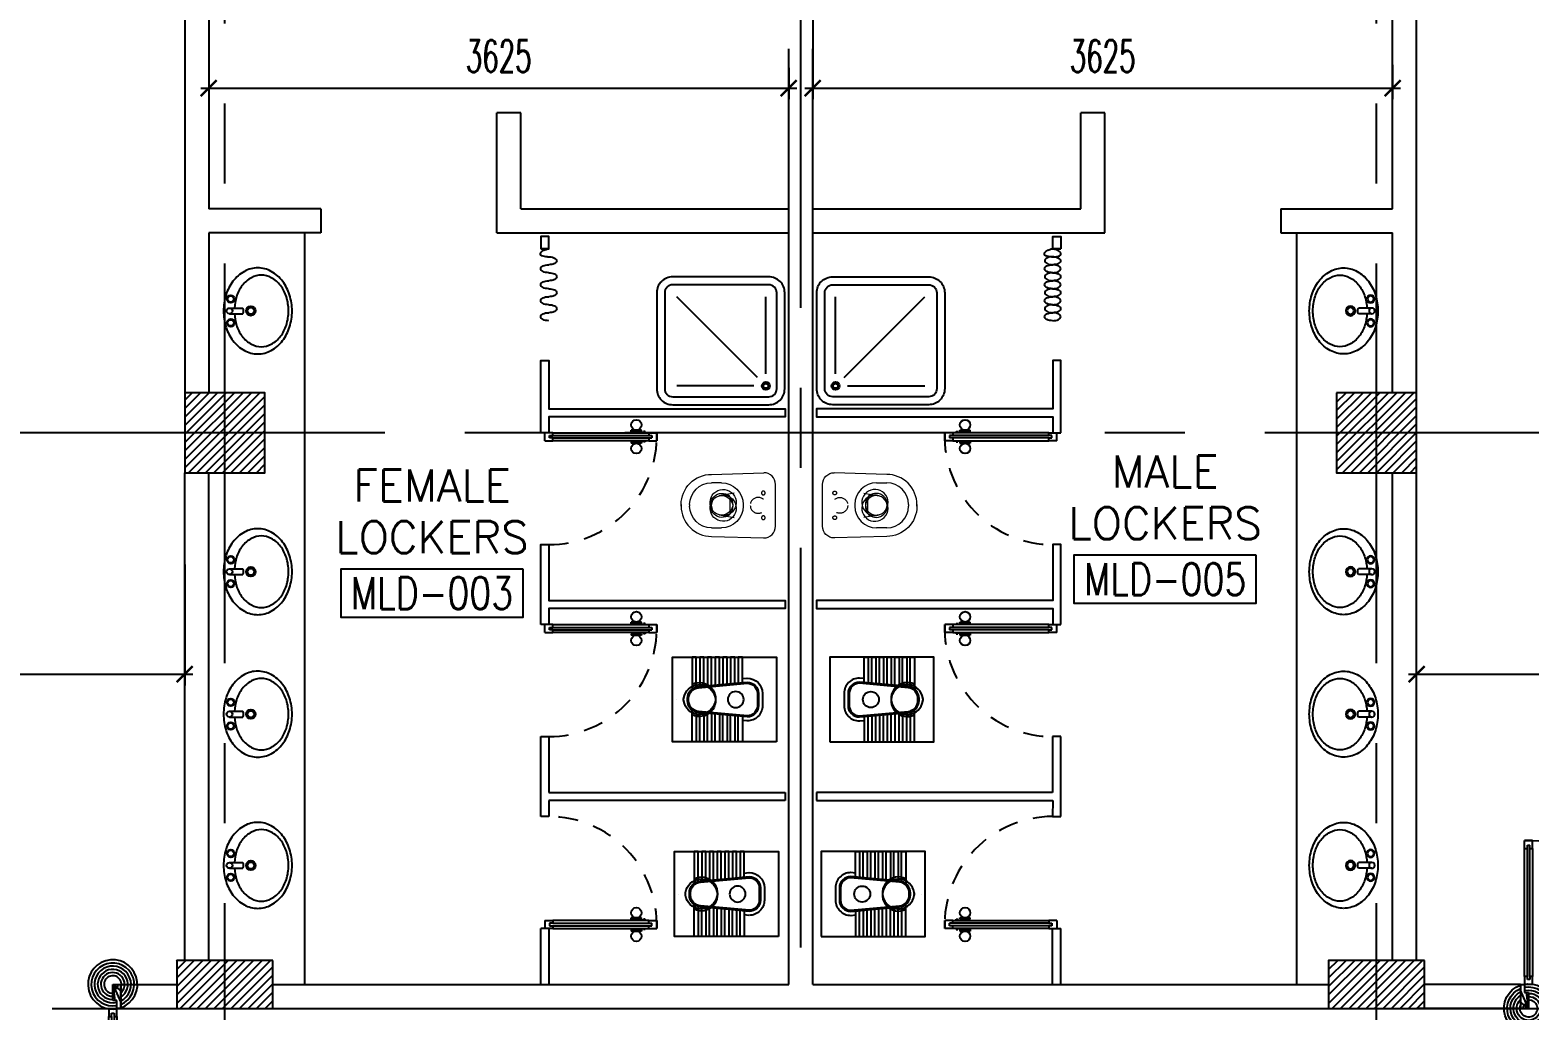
# Model space of a CAD drawing. Extents: x 417866.9 to 417960.2, y 43448 to 43538.2.
# Drawn here: x 417879.48 to 417888.85, y 43494.48 to 43500.61 of the extents above; entities that cross this region are included whole.
import ezdxf
from ezdxf.enums import TextEntityAlignment as Align

# ---------------------------------------------------------------- set-up
doc = ezdxf.new("R2010")
doc.units = 0
doc.header["$MEASUREMENT"] = 0
doc.header["$PDMODE"] = 3
doc.header["$PDSIZE"] = 0.1
for name, pattern in [('CENTERX2', [4, 2.5, -0.5, 0.5, -0.5]), ('HIDDEN', [0.375, 0.25, -0.125]), ('HIDDEN2', [0.1875, 0.125, -0.0625])]:
    doc.linetypes.add(name, pattern=pattern)
doc.layers.get('0').update_dxf_attribs({"linetype": 'CONTINUOUS'})
doc.layers.get('DEFPOINTS').update_dxf_attribs({"linetype": 'CONTINUOUS'})
for name, color, linetype in [('AXES', 11, 'CENTERX2'), ('COL', 2, 'CONTINUOUS'), ('CURT', 7, 'CONTINUOUS'), ('DIM', 4, 'CONTINUOUS'), ('DOOR', 4, 'CONTINUOUS'), ('FIX', 3, 'CONTINUOUS'), ('HAT', 8, 'CONTINUOUS'), ('PART', 9, 'CONTINUOUS'), ('RM-BOX', 11, 'CONTINUOUS'), ('RM-NAME', 11, 'CONTINUOUS'), ('RM-NO', 11, 'CONTINUOUS'), ('WALL', 2, 'CONTINUOUS')]:
    doc.layers.add(name, color=color, linetype=linetype)
doc.styles.add('ROMANS', font='ROMANS.shx', dxfattribs={"width": 0.6})
doc.dimstyles.new('STANDARD in', dxfattribs={"dimtxt": 0.2, "dimasz": 0.1, "dimexe": 0.07, "dimexo": 0.05, "dimgap": 0.1, "dimtad": 1, "dimdec": 0, "dimlfac": 1000, "dimzin": 0, "dimdsep": 46, "dimtxsty": 'ROMANS', "dimblk": 'ARCHTICK', "dimcen": 0.05, "dimdle": 0.05, "dimclrd": 4, "dimclre": 4, "dimclrt": 2, "dimadec": 0, "dimazin": 0, "dimtfac": 1, "dimtdec": 0, "dimtmove": 2, "dimatfit": 3, "dimldrblk": 'ARCHTICK', "dimfxl": 0, "dimtolj": 1, "dimtzin": 0, "dimarcsym": 0})

# ---------------------------------------------------------------- blocks, each defined once
blk = doc.blocks.new('A$C272A55A0')
at = {"layer": 'DOOR', "color": 0, "linetype": 'ByBlock'}
for p, q in [((0, 900.4), (0, 1050.4)), ((50, 1050.4), (0, 1050.4)), ((50, 950.4), (50, 1050.4)), ((1750, 950.4), (1750, 1050.4)), ((1750, 1050.4), (1800, 1050.4)), ((1800, 1050.4), (1800, 900.4)), ((25, 950.4), (50, 950.4)), ((25, 900.4), (25, 950.4)), ((1775, 950.4), (1750, 950.4)), ((1775, 900.4), (1775, 950.4)), ((0, 900.4), (25, 900.4)), ((75, 900.4), (25, 900.4)), ((25, 850.4), (25, 900.4)), ((42, 850.4), (25, 850.4)), ((58, 870.4), (42, 870.4)), ((42, 870.4), (42, 850.4)), ((58, 850.4), (58, 870.4)), ((75, 850.4), (58, 850.4)), ((75, 900.4), (75, 850.4)), ((1725, 900.4), (1775, 900.4)), ((1725, 900.4), (1725, 850.4)), ((1725, 850.4), (1742, 850.4)), ((1742, 870.4), (1758, 870.4)), ((1742, 850.4), (1742, 870.4)), ((1758, 870.4), (1758, 850.4)), ((1758, 850.4), (1775, 850.4)), ((1800, 900.4), (1775, 900.4)), ((1775, 850.4), (1775, 900.4)), ((1717.8, 160.1), (1708.8, 160.1)), ((1708.8, 95.3), (1708.8, 160.1)), ((1717.8, 95.3), (1708.8, 95.3)), ((1725, 172.7), (1717.8, 172.7)), ((1717.8, 172.7), (1717.8, 82.7)), ((1717.8, 95.3), (1717.8, 160.1)), ((1775, 172.7), (1782.2, 172.7)), ((1782.2, 172.7), (1782.2, 82.7)), ((1782.2, 160.1), (1791.2, 160.1)), ((1782.2, 95.3), (1782.2, 160.1)), ((1782.2, 95.3), (1791.2, 95.3)), ((1791.2, 95.3), (1791.2, 160.1)), ((25, 50.4), (42, 50.4)), ((25, 50.4), (25, 0.4)), ((25, 0.4), (75, 0.4)), ((75, 0.4), (25, 0.4)), ((42, 50.4), (42, 30.4)), ((42, 30.4), (58, 30.4)), ((58, 50.4), (75, 50.4)), ((58, 50.4), (58, 30.4)), ((75, 50.4), (75, 0.4)), ((1725, 82.7), (1717.8, 82.7)), ((1742, 50.4), (1725, 50.4)), ((1725, 50.4), (1725, 0.4)), ((1775, 0.4), (1725, 0.4)), ((1725, 0.4), (1775, 0.4)), ((1742, 50.4), (1742, 30.4)), ((1758, 30.4), (1742, 30.4)), ((1775, 50.4), (1758, 50.4)), ((1758, 50.4), (1758, 30.4)), ((1775, 82.7), (1782.2, 82.7)), ((1775, 50.4), (1775, 0.4))]:
    blk.add_line(p, q, dxfattribs=at)
at = {"layer": 'DOOR', "color": 9, "linetype": 'ByBlock'}
for p, q in [((50, 1050.4), (0, 1010.2)), ((50, 1050.4), (0, 936.6)), ((50, 1050.4), (36.6, 950.4)), ((1750, 1050.4), (1800, 1010.2)), ((1750, 1050.4), (1800, 936.6)), ((1750, 1050.4), (1763.4, 950.4))]:
    blk.add_line(p, q, dxfattribs=at)
at = {"layer": 'DOOR', "linetype": 'ByBlock'}
for p, q in [((25, 850.4), (25, 50.4)), ((42, 850.4), (42, 50.4)), ((58, 850.4), (58, 50.4)), ((75, 50.4), (75, 850.4)), ((1725, 50.4), (1725, 850.4)), ((1742, 850.4), (1742, 50.4)), ((1758, 850.4), (1758, 50.4)), ((1775, 850.4), (1775, 50.4))]:
    blk.add_line(p, q, dxfattribs=at)
at = {"layer": 'DOOR', "color": 0, "linetype": 'ByBlock'}
for centre in [(1676.5, 127.7), (1823.5, 127.7)]:
    blk.add_circle(centre, 32.4, dxfattribs=at)
at = {"layer": 'DOOR', "color": 9, "linetype": 'ByBlock'}
for centre, radius, start, end in [((50, 1050.4), 34.4, 180, 270), ((50, 1050.4), 14.4, 180, 270), ((1750, 1050.4), 14.4, 270, 0), ((1750, 1050.4), 34.4, 270, 0), ((50, 1050.4), 54.4, 203.20738, 270), ((50, 1050.4), 74.4, 227.77643, 270), ((50, 1050.4), 94.4, 238.01819, 270), ((50, 1050.4), 114.4, 244.08384, 257.37743), ((1750, 1050.4), 54.4, 270, 336.79262), ((1750, 1050.4), 74.4, 270, 312.22357), ((1750, 1050.4), 94.4, 270, 301.98181), ((1750, 1050.4), 114.4, 282.62257, 295.91616), ((50, 1050.4), 134.4, 248.15985, 259.28002), ((50, 1050.4), 154.4, 251.10529, 256.28577), ((1750, 1050.4), 134.4, 280.71998, 291.84015), ((1750, 1050.4), 154.4, 283.71423, 288.89471)]:
    blk.add_arc(centre, radius, start, end, dxfattribs=at)
at = {"layer": 'DOOR', "linetype": 'HIDDEN', "ltscale": 0.5}
for centre, start, end in [((50, 851.4), 268.31738, 3.29648), ((1750, 851.4), 176.70352, 271.68262)]:
    blk.add_arc(centre, 851.4, start, end, dxfattribs=at)
at = {"layer": 'WALL', "linetype": 'ByBlock'}
blk.add_line((1800, 900.4), (1800, 1050.4), dxfattribs=at)
blk = doc.blocks.new('COL50')
at = {"layer": 'COL'}
blk.add_lwpolyline([(-250, 250), (-250, -250), (250, -250), (250, 250)], close=True, dxfattribs=at)
blk = doc.blocks.new('RM1')
at = {"layer": 'RM-BOX'}
blk.add_lwpolyline([(569.9, -200), (-569.9, -200), (-569.9, -500), (569.9, -500)], close=True, dxfattribs=at)
at = {"layer": 'RM-NAME', "style": 'ROMANS'}
for tag, p in [('ROOMNAME1', (0, 323.8)), ('ROOMNAME2', (0, 0))]:
    blk.add_attdef(tag, text='', height=200, dxfattribs=at).set_placement(p, align=Align.MIDDLE)
at = {"layer": 'RM-NO', "style": 'ROMANS', "width": 0.8}
blk.add_attdef('ROOMNO', text='', height=200, dxfattribs=at).set_placement((0, -350), align=Align.MIDDLE)
blk = doc.blocks.new('CURT2')
at = {"layer": 'CURT'}
blk.add_lwpolyline([(0, 0, -0.116434), (-19.1, -30.9, -0.116434), (-50, -50, -0.56066), (-101.1, -7, 0.45929), (-150, 50, 0.414214), (-200, 0, -0.414214), (-250, -50, -0.414214), (-300, 0, 0.414214), (-350, 50, 0.414214), (-400, 0, -0.414214), (-450, -50, -0.414214), (-500, 0, 0.414214), (-550, 50, 0.414214), (-600, 0, -0.414214), (-650, -50, -0.414214), (-700, 0, 0.414214), (-750, 50, 0.414214), (-800, 0, -0.414214), (-850, -50, -0.414214), (-900, 0, 0.414214)], format="xyb", dxfattribs=at)
blk = doc.blocks.new('*X116')
at = {"color": 0}
for p, q in [((73379.2, 41930.6), (73849.6, 42401)), ((73379.2, 41983.7), (73796.5, 42401)), ((73379.2, 42036.7), (73743.5, 42401)), ((73379.2, 42089.7), (73690.5, 42401)), ((73379.2, 42142.8), (73637.4, 42401)), ((73379.2, 42195.8), (73584.4, 42401)), ((73379.2, 42248.8), (73531.4, 42401)), ((73379.2, 42301.9), (73478.3, 42401)), ((73379.2, 42354.9), (73425.3, 42401)), ((73402.6, 41901), (73879.2, 42377.6)), ((73455.6, 41901), (73879.2, 42324.6)), ((73508.7, 41901), (73879.2, 42271.5)), ((73561.7, 41901), (73879.2, 42218.5)), ((73614.7, 41901), (73879.2, 42165.5)), ((73667.8, 41901), (73879.2, 42112.4)), ((73720.8, 41901), (73879.2, 42059.4)), ((73773.8, 41901), (73879.2, 42006.4)), ((73826.9, 41901), (73879.2, 41953.4))]:
    blk.add_line(p, q, dxfattribs=at)
blk = doc.blocks.new('WC')
at = {"layer": 'FIX', "lineweight": 20}
for p, q in [((475, 140.8), (538, 140.8)), ((339, 4.8), (339, -4.8)), ((394.8, 75.7), (490.4, 60.1)), ((533.7, 24.2), (539.5, 0)), ((539.5, 0), (533.7, -24.2)), ((674, 4.8), (674, -4.8)), ((490.4, -60.1), (394.8, -75.7)), ((538, -140.8), (475, -140.8)), ((213.2, -203.8), (210, -203.8))]:
    blk.add_line(p, q, dxfattribs=at)
at = {"layer": 'FIX', "linetype": 'Continuous', "lineweight": 20}
blk.add_line((420.1, -47.3), (420.4, 44.6), dxfattribs=at)
at = {"layer": 'FIX', "lineweight": 20}
for points in [[(210, -203.8, -0.414214), (137, -130.8), (137, 0), (137, 130.8, -0.414214), (210, 203.8)], [(727, -4.8), (727, 4.8, 0.414214), (538, 193.8), (210, 203.8)], [(727, 4.8), (727, -4.8, -0.414214), (538, -193.8), (210, -203.8)]]:
    blk.add_lwpolyline(points, format="xyb", dxfattribs=at)
at = {"layer": 'FIX', "linetype": 'HIDDEN2', "lineweight": 20, "ltscale": 0.3}
blk.add_circle((245, 0), 49.8, dxfattribs=at)
at = {"layer": 'FIX', "linetype": 'HIDDEN', "lineweight": 20, "ltscale": 0.05}
for centre in [(213.2, 77.5), (213.2, -77.5)]:
    blk.add_circle(centre, 11.6, dxfattribs=at)
at = {"layer": 'FIX', "lineweight": 20}
for centre, radius, start, end in [((475, 4.8), 136, 90, 180), ((538, 4.8), 136, 360, 90), ((464.4, -17.6), 82, 51.07583, 71.50405), ((473, -6.9), 68.2, 27.15318, 51.07583), ((475, -4.8), 136, 180, 270), ((464.4, 17.6), 82, 288.49595, 308.92417), ((473, 6.9), 68.2, 308.92417, 332.84682), ((538, -4.8), 136, 270, 0)]:
    blk.add_arc(centre, radius, start, end, dxfattribs=at)
at = {"layer": 'FIX', "linetype": 'Continuous', "lineweight": 20}
for centre, start, end in [((442.7, 45.5), 88.38785, 182.33379), ((442.4, -45.6), 177.66621, 271.61215)]:
    blk.add_arc(centre, 22.3, start, end, dxfattribs=at)
blk = doc.blocks.new('AWC')
at = {"layer": 'FIX'}
for p, q in [((-725.6, 265), (-725.6, 66.2)), ((-700, 265), (-725.6, 265)), ((-700, 78.8), (-700, 265)), ((-677.7, 265), (-677.7, 82.1)), ((-652.1, 265), (-677.7, 265)), ((-652.1, 84.4), (-652.1, 265)), ((-629.7, 265), (-629.7, 86.4)), ((-604.1, 265), (-629.7, 265)), ((-604.1, 88.8), (-604.1, 265)), ((-581.7, 265), (-581.7, 90.8)), ((-556.1, 265), (-581.7, 265)), ((-556.1, 93.2), (-556.1, 265)), ((-533.8, 265), (-533.8, 95.2)), ((-508.2, 265), (-533.8, 265)), ((-508.2, 97.5), (-508.2, 265)), ((-485.8, 265), (-485.8, 99.6)), ((-460.2, 265), (-485.8, 265)), ((-460.2, 101.9), (-460.2, 265)), ((-437.8, 265), (-437.8, 103.9)), ((-412.2, 265), (-437.8, 265)), ((-412.2, 106.3), (-412.2, 265)), ((-381.8, 108.7), (-687, 81.2)), ((-384, 133.6), (-412.2, 131.1)), ((-824.7, 0), (-824.7, 0)), ((-780.2, 6.5), (-780.2, -6.5)), ((-755.2, 6.5), (-755.2, -6.5)), ((-748.2, 6.5), (-748.2, -6.5)), ((-311.6, -38.7), (-311.6, 38.7)), ((-286.6, -38.7), (-286.6, 38.7)), ((-725.6, -265), (-725.6, -66.2)), ((-700, -78.8), (-700, -265)), ((-687, -81.2), (-381.6, -108.7)), ((-677.7, -265), (-677.7, -82.1)), ((-652.1, -84.4), (-652.1, -265)), ((-629.7, -265), (-629.7, -86.4)), ((-604.1, -88.8), (-604.1, -265)), ((-581.7, -265), (-581.7, -90.8)), ((-556.1, -93.2), (-556.1, -265)), ((-533.8, -265), (-533.8, -95.2)), ((-508.2, -97.5), (-508.2, -265)), ((-485.8, -265), (-485.8, -99.6)), ((-460.2, -101.9), (-460.2, -265)), ((-437.8, -265), (-437.8, -103.9)), ((-412.2, -106.3), (-412.2, -265)), ((-412.2, -131.1), (-383.8, -133.6)), ((-700, -265), (-725.6, -265)), ((-652.1, -265), (-677.7, -265)), ((-604.1, -265), (-629.7, -265)), ((-556.1, -265), (-581.7, -265)), ((-508.2, -265), (-533.8, -265)), ((-460.2, -265), (-485.8, -265)), ((-412.2, -265), (-437.8, -265))]:
    blk.add_line(p, q, dxfattribs=at)
at = {"layer": 'FIX', "color": 32}
for p, q in [((-381.1, 101.7), (-686.3, 74.2)), ((-318.6, -38.7), (-318.6, 38.7)), ((-686.3, -74.2), (-381, -101.7))]:
    blk.add_line(p, q, dxfattribs=at)
at = {"layer": 'FIX'}
blk.add_lwpolyline([(-198, 265), (-848, 265), (-848, -265), (-198, -265)], close=True, dxfattribs=at)
at = {"layer": 'FIX', "color": 32}
blk.add_circle((-453.8, 0), 50, dxfattribs=at)
at = {"layer": 'FIX'}
for centre, radius, start, end in [((-680.2, 6.5), 100, 117.0426, 180), ((-381.6, 38.7), 95, 0, 90.1311), ((-381.6, 38.7), 70, 0, 90.1311), ((-680.2, 6.5), 75, 95.2114, 180), ((-680.2, -6.5), 100, 180, 242.9574), ((-680.2, -6.5), 75, 180, 264.7886), ((-381.6, -38.7), 95, 270, 0), ((-381.6, -38.7), 70, 270, 0)]:
    blk.add_arc(centre, radius, start, end, dxfattribs=at)
at = {"layer": 'FIX', "color": 32}
for centre, radius, start, end in [((-381.6, 38.7), 63, 0, 90.1311), ((-680.2, 6.5), 68, 95.2114, 180), ((-680.2, -6.5), 68, 180, 264.7886), ((-381.6, -38.7), 63, 270, 0)]:
    blk.add_arc(centre, radius, start, end, dxfattribs=at)
blk = doc.blocks.new('*X115')
at = {"color": 0}
for p, q in [((80579.2, 41918.2), (81062.1, 42401)), ((80579.2, 41971.2), (81009, 42401)), ((80579.2, 42024.2), (80956, 42401)), ((80579.2, 42077.3), (80903, 42401)), ((80579.2, 42130.3), (80849.9, 42401)), ((80579.2, 42183.3), (80796.9, 42401)), ((80579.2, 42236.4), (80743.9, 42401)), ((80579.2, 42289.4), (80690.8, 42401)), ((80579.2, 42342.4), (80637.8, 42401)), ((80579.2, 42395.5), (80584.8, 42401)), ((80615.1, 41901), (81079.2, 42365.1)), ((80668.1, 41901), (81079.2, 42312.1)), ((80721.2, 41901), (81079.2, 42259.1)), ((80774.2, 41901), (81079.2, 42206)), ((80827.2, 41901), (81079.2, 42153)), ((80880.3, 41901), (81079.2, 42100)), ((80933.3, 41901), (81079.2, 42046.9)), ((80986.3, 41901), (81079.2, 41993.9)), ((81039.4, 41901), (81079.2, 41940.9))]:
    blk.add_line(p, q, dxfattribs=at)
blk = doc.blocks.new('_ARCHTICK')
at = {"color": 0, "linetype": 'ByBlock', "const_width": 0.15}
blk.add_lwpolyline([(-0.5, -0.5), (0.5, 0.5)], dxfattribs=at)
blk = doc.blocks.new('*D224')
at = {"layer": 'DEFPOINTS', "color": 0}
for p in [(417873.6466, 43497.3194), (417880.4466, 43497.3194), (417880.4466, 43496.5843)]:
    blk.add_point(p, dxfattribs=at)
at = {"layer": 'DIM', "color": 4, "lineweight": -2}
for p, q in [((417873.6466, 43497.2694), (417873.6466, 43496.5143)), ((417880.4466, 43497.2694), (417880.4466, 43496.5143)), ((417873.5966, 43496.5843), (417880.4966, 43496.5843))]:
    blk.add_line(p, q, dxfattribs=at)
at = {"layer": 'DIM', "color": 4, "lineweight": -2, "xscale": 0.1, "yscale": 0.1, "zscale": 0.1, "rotation": 180}
blk.add_blockref('_ARCHTICK', (417873.6466, 43496.5843), dxfattribs=at)
at = {"layer": 'DIM', "color": 4, "lineweight": -2, "xscale": 0.1, "yscale": 0.1, "zscale": 0.1}
blk.add_blockref('_ARCHTICK', (417880.4466, 43496.5843), dxfattribs=at)
at = {"layer": 'DIM', "color": 2, "insert": (417877.0466, 43496.7843), "char_height": 0.2, "attachment_point": 5, "style": 'ROMANS'}
blk.add_mtext('\\A1;6800', dxfattribs=at)
blk = doc.blocks.new('*D226')
at = {"layer": 'DEFPOINTS', "color": 0}
for p in [(417880.5966, 43500.4255), (417884.2216, 43500.4255), (417884.2216, 43500.2493)]:
    blk.add_point(p, dxfattribs=at)
at = {"layer": 'DIM', "color": 4, "lineweight": -2}
for p, q in [((417880.5966, 43500.3755), (417880.5966, 43500.1793)), ((417884.2216, 43500.3755), (417884.2216, 43500.1793)), ((417880.5466, 43500.2493), (417884.2716, 43500.2493))]:
    blk.add_line(p, q, dxfattribs=at)
at = {"layer": 'DIM', "color": 4, "lineweight": -2, "xscale": 0.1, "yscale": 0.1, "zscale": 0.1, "rotation": 180}
blk.add_blockref('_ARCHTICK', (417880.5966, 43500.2493), dxfattribs=at)
at = {"layer": 'DIM', "color": 4, "lineweight": -2, "xscale": 0.1, "yscale": 0.1, "zscale": 0.1}
blk.add_blockref('_ARCHTICK', (417884.2216, 43500.2493), dxfattribs=at)
at = {"layer": 'DIM', "color": 2, "insert": (417882.4091, 43500.4493), "char_height": 0.2, "attachment_point": 5, "style": 'ROMANS'}
blk.add_mtext('\\A1;3625', dxfattribs=at)
blk = doc.blocks.new('*D227')
at = {"layer": 'DEFPOINTS', "color": 0}
for p in [(417884.3716, 43501.1647), (417887.9966, 43500.4452), (417887.9966, 43500.2493)]:
    blk.add_point(p, dxfattribs=at)
at = {"layer": 'DIM', "color": 4, "lineweight": -2}
for p, q in [((417884.3716, 43501.1147), (417884.3716, 43500.1793)), ((417887.9966, 43500.3952), (417887.9966, 43500.1793)), ((417884.3216, 43500.2493), (417888.0466, 43500.2493))]:
    blk.add_line(p, q, dxfattribs=at)
at = {"layer": 'DIM', "color": 4, "lineweight": -2, "xscale": 0.1, "yscale": 0.1, "zscale": 0.1, "rotation": 180}
blk.add_blockref('_ARCHTICK', (417884.3716, 43500.2493), dxfattribs=at)
at = {"layer": 'DIM', "color": 4, "lineweight": -2, "xscale": 0.1, "yscale": 0.1, "zscale": 0.1}
blk.add_blockref('_ARCHTICK', (417887.9966, 43500.2493), dxfattribs=at)
at = {"layer": 'DIM', "color": 2, "insert": (417886.1841, 43500.4493), "char_height": 0.2, "attachment_point": 5, "style": 'ROMANS'}
blk.add_mtext('\\A1;3625', dxfattribs=at)
blk = doc.blocks.new('*D229')
at = {"layer": 'DEFPOINTS', "color": 0}
for p in [(417891.2466, 43496.5843), (417888.1466, 43495.8246), (417891.2466, 43495.8246)]:
    blk.add_point(p, dxfattribs=at)
at = {"layer": 'DIM', "color": 4, "lineweight": -2}
for p, q in [((417888.0966, 43496.5843), (417891.2966, 43496.5843)), ((417888.1466, 43495.8746), (417888.1466, 43496.6543)), ((417891.2466, 43495.8746), (417891.2466, 43496.6543))]:
    blk.add_line(p, q, dxfattribs=at)
at = {"layer": 'DIM', "color": 4, "lineweight": -2, "xscale": 0.1, "yscale": 0.1, "zscale": 0.1, "rotation": 180}
blk.add_blockref('_ARCHTICK', (417888.1466, 43496.5843), dxfattribs=at)
at = {"layer": 'DIM', "color": 4, "lineweight": -2, "xscale": 0.1, "yscale": 0.1, "zscale": 0.1}
blk.add_blockref('_ARCHTICK', (417891.2466, 43496.5843), dxfattribs=at)
at = {"layer": 'DIM', "color": 2, "insert": (417889.6966, 43496.7843), "char_height": 0.2, "attachment_point": 5, "style": 'ROMANS'}
blk.add_mtext('\\A1;3100', dxfattribs=at)
blk = doc.blocks.new('OV')
for p, q in [((-0.02, -0.041), (-0.02, -0.135)), ((0.02, -0.041), (0.02, -0.135))]:
    blk.add_line(p, q)
blk.add_lwpolyline([(-0.3, -0.239, 0.126028), (-0.276, -0.332, 0.105961), (-0.207, -0.412, 0.086149), (-0.113, -0.46, 0.075973), (0, -0.478, 0.075973), (0.113, -0.46, 0.086149), (0.207, -0.412, 0.105961), (0.276, -0.332, 0.126028), (0.3, -0.239, 0.126028), (0.276, -0.145, 0.105961), (0.207, -0.065, 0.086149), (0.113, -0.017, 0.075973), (0, 0, 0.075973), (-0.113, -0.017, 0.086149), (-0.207, -0.065, 0.105961), (-0.276, -0.145, 0.126028)], format="xyb", close=True)
for points in [[(-0.25, -0.264, 0.126028), (-0.232, -0.333, 0.105961), (-0.177, -0.398, 0.086149), (-0.099, -0.438, 0.075973), (0, -0.453, 0.075973), (0.099, -0.438, 0.086149), (0.177, -0.398, 0.105961), (0.232, -0.333, 0.126028), (0.25, -0.264, 0.126028), (0.232, -0.195, 0.105961), (0.177, -0.13, 0.086149), (0.099, -0.09, 0.060606), (0.02, -0.076, 0.075973)], [(-0.02, -0.076, 0.060606), (-0.099, -0.09, 0.086149), (-0.177, -0.13, 0.105961), (-0.232, -0.195, 0.126028), (-0.25, -0.264, 0.126028)]]:
    blk.add_lwpolyline(points, format="xyb")
for centre, radius in [((-0.083, -0.05), 0.027), ((-0.083, -0.05), 0.022), ((0, -0.041), 0.0202), ((0.083, -0.05), 0.027), ((0.083, -0.05), 0.022), ((0, -0.19), 0.0332), ((0, -0.19), 0.0232)]:
    blk.add_circle(centre, radius)
blk.add_arc((0, -0.099), 0.0409, 240.429, 299.571)

msp = doc.modelspace()

# ---------------------------------------------------------------- hatches: boundary and pattern name
at = {"layer": 'HAT'}
h = msp.add_hatch(dxfattribs=at)
h.set_pattern_fill('ANSI31', color=256, scale=0.3, style=0)
h.set_pattern_definition([(45, (417522.151385, 43455.963322), (-0.0265165043, 0.0265165043), [])])
h.paths.add_polyline_path([(417880.6966, 43494.4943), (417880.6966, 43494.7943), (417880.3966, 43494.7943), (417880.3966, 43494.4943)])
h.paths.add_polyline_path([(417880.9966, 43494.4943), (417880.9966, 43494.7943), (417880.6966, 43494.7943), (417880.6966, 43494.4943)])
h = msp.add_hatch(dxfattribs=at)
h.set_pattern_fill('ANSI31', color=256, scale=0.3, style=0)
h.set_pattern_definition([(45, (417529.351385, 43455.963322), (-0.0265165043, 0.0265165043), [])])
h.paths.add_polyline_path([(417887.8966, 43494.4943), (417887.8966, 43494.7943), (417887.5966, 43494.7943), (417887.5966, 43494.4943)])
h.paths.add_polyline_path([(417888.1966, 43494.4943), (417888.1966, 43494.7943), (417887.8966, 43494.7943), (417887.8966, 43494.4943)])

# ---------------------------------------------------------------- linework, layer by layer
at = {"layer": 'AXES'}
for p, q in [((417880.6966, 43448.6529), (417880.6966, 43537.5491)), ((417887.8966, 43448.6529), (417887.8966, 43537.5491)), ((417884.2966, 43466.8743), (417884.2966, 43525.4443)), ((417889.6966, 43498.0943), (417867.6171, 43498.0943)), ((417867.6171, 43494.4943), (417889.6966, 43494.4943))]:
    msp.add_line(p, q, dxfattribs=at)
at = {"layer": 'COL'}
for points in [[(417880.4466, 43498.3443), (417880.4466, 43497.8443), (417880.9466, 43497.8443), (417880.9466, 43498.3443)], [(417880.9966, 43494.7943), (417880.3966, 43494.7943), (417880.3966, 43494.4943), (417880.9966, 43494.4943)], [(417888.1966, 43494.7943), (417887.5966, 43494.7943), (417887.5966, 43494.4943), (417888.1966, 43494.4943)]]:
    msp.add_lwpolyline(points, close=True, dxfattribs=at)
at = {"layer": 'DOOR', "color": 97, "linetype": 'ByBlock'}
for p, q in [((417882.7466, 43498.0943), (417882.6966, 43498.0943)), ((417885.8466, 43498.0943), (417885.2466, 43498.0943)), ((417885.1966, 43496.8943), (417885.1966, 43496.8443)), ((417885.1966, 43496.8443), (417885.1966, 43496.8943)), ((417885.2266, 43496.8773), (417885.2266, 43496.8613))]:
    msp.add_line(p, q, dxfattribs=at)
at = {"layer": 'DOOR', "linetype": 'ByBlock'}
for p, q in [((417882.6966, 43498.0443), (417882.6966, 43498.0943)), ((417882.7466, 43498.0943), (417883.3466, 43498.0943)), ((417882.7466, 43498.0773), (417882.7466, 43498.0943)), ((417883.2369, 43498.1015), (417883.2369, 43498.1105)), ((417883.3017, 43498.1105), (417883.2369, 43498.1105)), ((417883.3017, 43498.1015), (417883.2369, 43498.1015)), ((417883.3017, 43498.1015), (417883.3017, 43498.1105)), ((417883.3143, 43498.0943), (417883.3143, 43498.1015)), ((417883.3243, 43498.1015), (417883.3143, 43498.1015)), ((417883.3243, 43498.0943), (417883.3243, 43498.1015)), ((417883.3466, 43498.0943), (417883.3466, 43498.0773)), ((417883.3466, 43498.0943), (417883.3966, 43498.0943)), ((417883.3966, 43498.0943), (417883.3966, 43498.0443)), ((417883.3966, 43498.0443), (417883.3966, 43498.0943)), ((417885.1966, 43498.0943), (417885.1966, 43498.0443)), ((417885.1966, 43498.0443), (417885.1966, 43498.0943)), ((417885.2466, 43498.0943), (417885.1966, 43498.0943)), ((417885.2466, 43498.0943), (417885.2466, 43498.0773)), ((417885.269, 43498.1015), (417885.279, 43498.1015)), ((417885.269, 43498.0943), (417885.269, 43498.1015)), ((417885.279, 43498.0943), (417885.279, 43498.1015)), ((417885.2916, 43498.1015), (417885.2916, 43498.1105)), ((417885.2916, 43498.1105), (417885.3564, 43498.1105)), ((417885.2916, 43498.1015), (417885.3564, 43498.1015)), ((417885.3564, 43498.1015), (417885.3564, 43498.1105)), ((417885.8466, 43498.0943), (417885.8966, 43498.0943)), ((417885.8466, 43498.0773), (417885.8466, 43498.0943)), ((417885.8966, 43498.0443), (417885.8966, 43498.0943)), ((417882.6966, 43498.0443), (417882.7466, 43498.0443)), ((417882.7266, 43498.0773), (417882.7466, 43498.0773)), ((417882.7266, 43498.0613), (417882.7266, 43498.0773)), ((417882.7466, 43498.0613), (417882.7266, 43498.0613)), ((417882.7466, 43498.0773), (417883.3466, 43498.0773)), ((417882.7466, 43498.0613), (417883.3466, 43498.0613)), ((417882.7466, 43498.0443), (417882.7466, 43498.0613)), ((417883.3466, 43498.0443), (417882.7466, 43498.0443)), ((417883.2369, 43498.0371), (417883.2369, 43498.0281)), ((417883.3017, 43498.0371), (417883.2369, 43498.0371)), ((417883.3017, 43498.0281), (417883.2369, 43498.0281)), ((417883.3017, 43498.0371), (417883.3017, 43498.0281)), ((417883.3143, 43498.0443), (417883.3143, 43498.0371)), ((417883.3243, 43498.0371), (417883.3143, 43498.0371)), ((417883.3243, 43498.0443), (417883.3243, 43498.0371)), ((417883.3466, 43498.0773), (417883.3666, 43498.0773)), ((417883.3466, 43498.0613), (417883.3466, 43498.0443)), ((417883.3466, 43498.0613), (417883.3666, 43498.0613)), ((417883.3466, 43498.0443), (417883.3966, 43498.0443)), ((417883.3666, 43498.0773), (417883.3666, 43498.0613)), ((417885.2466, 43498.0443), (417885.1966, 43498.0443)), ((417885.2266, 43498.0773), (417885.2266, 43498.0613)), ((417885.2466, 43498.0773), (417885.2266, 43498.0773)), ((417885.2466, 43498.0613), (417885.2266, 43498.0613)), ((417885.8466, 43498.0773), (417885.2466, 43498.0773)), ((417885.8466, 43498.0613), (417885.2466, 43498.0613)), ((417885.2466, 43498.0613), (417885.2466, 43498.0443)), ((417885.2466, 43498.0443), (417885.8466, 43498.0443)), ((417885.269, 43498.0443), (417885.269, 43498.0371)), ((417885.269, 43498.0371), (417885.279, 43498.0371)), ((417885.279, 43498.0443), (417885.279, 43498.0371)), ((417885.2916, 43498.0371), (417885.2916, 43498.0281)), ((417885.2916, 43498.0371), (417885.3564, 43498.0371)), ((417885.2916, 43498.0281), (417885.3564, 43498.0281)), ((417885.3564, 43498.0371), (417885.3564, 43498.0281)), ((417885.8666, 43498.0773), (417885.8466, 43498.0773)), ((417885.8466, 43498.0613), (417885.8666, 43498.0613)), ((417885.8466, 43498.0443), (417885.8466, 43498.0613)), ((417885.8966, 43498.0443), (417885.8466, 43498.0443)), ((417885.8666, 43498.0613), (417885.8666, 43498.0773)), ((417882.7466, 43496.8943), (417882.6966, 43496.8943)), ((417882.6966, 43496.8443), (417882.6966, 43496.8943)), ((417882.7266, 43496.8773), (417882.7466, 43496.8773)), ((417882.7266, 43496.8613), (417882.7266, 43496.8773)), ((417882.7466, 43496.8943), (417883.3466, 43496.8943)), ((417882.7466, 43496.8773), (417882.7466, 43496.8943)), ((417882.7466, 43496.8773), (417883.3466, 43496.8773)), ((417883.2369, 43496.9015), (417883.2369, 43496.9105)), ((417883.3017, 43496.9105), (417883.2369, 43496.9105)), ((417883.3017, 43496.9015), (417883.2369, 43496.9015)), ((417883.3017, 43496.9015), (417883.3017, 43496.9105)), ((417883.3143, 43496.8943), (417883.3143, 43496.9015)), ((417883.3243, 43496.9015), (417883.3143, 43496.9015)), ((417883.3243, 43496.8943), (417883.3243, 43496.9015)), ((417883.3466, 43496.8943), (417883.3466, 43496.8773)), ((417883.3466, 43496.8943), (417883.3966, 43496.8943)), ((417883.3466, 43496.8773), (417883.3666, 43496.8773)), ((417883.3666, 43496.8773), (417883.3666, 43496.8613)), ((417883.3966, 43496.8943), (417883.3966, 43496.8443)), ((417883.3966, 43496.8443), (417883.3966, 43496.8943)), ((417885.2466, 43496.8943), (417885.1966, 43496.8943)), ((417885.2466, 43496.8773), (417885.2266, 43496.8773)), ((417885.8466, 43496.8943), (417885.2466, 43496.8943)), ((417885.2466, 43496.8943), (417885.2466, 43496.8773)), ((417885.8466, 43496.8773), (417885.2466, 43496.8773)), ((417885.269, 43496.9015), (417885.279, 43496.9015)), ((417885.269, 43496.8943), (417885.269, 43496.9015)), ((417885.279, 43496.8943), (417885.279, 43496.9015)), ((417885.2916, 43496.9015), (417885.2916, 43496.9105)), ((417885.2916, 43496.9105), (417885.3564, 43496.9105)), ((417885.2916, 43496.9015), (417885.3564, 43496.9015)), ((417885.3564, 43496.9015), (417885.3564, 43496.9105)), ((417885.8466, 43496.8943), (417885.8966, 43496.8943)), ((417885.8466, 43496.8773), (417885.8466, 43496.8943)), ((417885.8666, 43496.8773), (417885.8466, 43496.8773)), ((417885.8666, 43496.8613), (417885.8666, 43496.8773)), ((417885.8966, 43496.8443), (417885.8966, 43496.8943)), ((417882.6966, 43496.8443), (417882.7466, 43496.8443)), ((417882.7466, 43496.8613), (417882.7266, 43496.8613)), ((417882.7466, 43496.8613), (417883.3466, 43496.8613)), ((417882.7466, 43496.8443), (417882.7466, 43496.8613)), ((417883.3466, 43496.8443), (417882.7466, 43496.8443)), ((417883.2369, 43496.8371), (417883.2369, 43496.8281)), ((417883.3017, 43496.8371), (417883.2369, 43496.8371)), ((417883.3017, 43496.8281), (417883.2369, 43496.8281)), ((417883.3017, 43496.8371), (417883.3017, 43496.8281)), ((417883.3143, 43496.8443), (417883.3143, 43496.8371)), ((417883.3243, 43496.8371), (417883.3143, 43496.8371)), ((417883.3243, 43496.8443), (417883.3243, 43496.8371)), ((417883.3466, 43496.8613), (417883.3466, 43496.8443)), ((417883.3466, 43496.8613), (417883.3666, 43496.8613)), ((417883.3466, 43496.8443), (417883.3966, 43496.8443)), ((417885.2466, 43496.8443), (417885.1966, 43496.8443)), ((417885.2466, 43496.8613), (417885.2266, 43496.8613)), ((417885.8466, 43496.8613), (417885.2466, 43496.8613)), ((417885.2466, 43496.8613), (417885.2466, 43496.8443)), ((417885.2466, 43496.8443), (417885.8466, 43496.8443)), ((417885.269, 43496.8443), (417885.269, 43496.8371)), ((417885.269, 43496.8371), (417885.279, 43496.8371)), ((417885.279, 43496.8443), (417885.279, 43496.8371)), ((417885.2916, 43496.8371), (417885.2916, 43496.8281)), ((417885.2916, 43496.8371), (417885.3564, 43496.8371)), ((417885.2916, 43496.8281), (417885.3564, 43496.8281)), ((417885.3564, 43496.8371), (417885.3564, 43496.8281)), ((417885.8466, 43496.8613), (417885.8666, 43496.8613)), ((417885.8466, 43496.8443), (417885.8466, 43496.8613)), ((417885.8966, 43496.8443), (417885.8466, 43496.8443)), ((417882.6966, 43495.0443), (417882.7466, 43495.0443)), ((417882.6966, 43495.0443), (417882.6966, 43494.9943)), ((417882.7466, 43494.9943), (417882.6966, 43494.9943)), ((417882.7466, 43495.0273), (417882.7266, 43495.0273)), ((417882.7266, 43495.0273), (417882.7266, 43495.0113)), ((417882.7266, 43495.0113), (417882.7466, 43495.0113)), ((417883.3466, 43495.0443), (417882.7466, 43495.0443)), ((417882.7466, 43495.0443), (417882.7466, 43495.0273)), ((417882.7466, 43495.0273), (417883.3466, 43495.0273)), ((417882.7466, 43495.0113), (417883.3466, 43495.0113)), ((417882.7466, 43495.0113), (417882.7466, 43494.9943)), ((417882.7466, 43494.9943), (417883.3466, 43494.9943)), ((417883.2369, 43495.0515), (417883.2369, 43495.0605)), ((417883.3017, 43495.0605), (417883.2369, 43495.0605)), ((417883.3017, 43495.0515), (417883.2369, 43495.0515)), ((417883.3017, 43495.0515), (417883.3017, 43495.0605)), ((417883.3143, 43495.0443), (417883.3143, 43495.0515)), ((417883.3243, 43495.0515), (417883.3143, 43495.0515)), ((417883.3143, 43494.9943), (417883.3143, 43494.9871)), ((417883.3243, 43495.0443), (417883.3243, 43495.0515)), ((417883.3243, 43494.9943), (417883.3243, 43494.9871)), ((417883.3466, 43495.0273), (417883.3466, 43495.0443)), ((417883.3466, 43495.0443), (417883.3966, 43495.0443)), ((417883.3466, 43495.0273), (417883.3666, 43495.0273)), ((417883.3466, 43494.9943), (417883.3466, 43495.0113)), ((417883.3466, 43495.0113), (417883.3666, 43495.0113)), ((417883.3466, 43494.9943), (417883.3966, 43494.9943)), ((417883.3666, 43495.0113), (417883.3666, 43495.0273)), ((417883.3966, 43494.9943), (417883.3966, 43495.0443)), ((417883.3966, 43495.0443), (417883.3966, 43494.9943)), ((417885.1966, 43494.9943), (417885.1966, 43495.0443)), ((417885.1966, 43495.0443), (417885.1966, 43494.9943)), ((417885.2466, 43495.0443), (417885.1966, 43495.0443)), ((417885.2466, 43494.9943), (417885.1966, 43494.9943)), ((417885.2266, 43495.0113), (417885.2266, 43495.0273)), ((417885.2466, 43495.0273), (417885.2266, 43495.0273)), ((417885.2466, 43495.0113), (417885.2266, 43495.0113)), ((417885.2466, 43495.0443), (417885.8466, 43495.0443)), ((417885.2466, 43495.0273), (417885.2466, 43495.0443)), ((417885.8466, 43495.0273), (417885.2466, 43495.0273)), ((417885.2466, 43494.9943), (417885.2466, 43495.0113)), ((417885.8466, 43495.0113), (417885.2466, 43495.0113)), ((417885.8466, 43494.9943), (417885.2466, 43494.9943)), ((417885.269, 43495.0515), (417885.279, 43495.0515)), ((417885.269, 43495.0443), (417885.269, 43495.0515)), ((417885.269, 43494.9943), (417885.269, 43494.9871)), ((417885.279, 43495.0443), (417885.279, 43495.0515)), ((417885.279, 43494.9943), (417885.279, 43494.9871)), ((417885.2916, 43495.0515), (417885.2916, 43495.0605)), ((417885.2916, 43495.0605), (417885.3564, 43495.0605)), ((417885.2916, 43495.0515), (417885.3564, 43495.0515)), ((417885.3564, 43495.0515), (417885.3564, 43495.0605)), ((417885.8966, 43495.0443), (417885.8466, 43495.0443)), ((417885.8466, 43495.0443), (417885.8466, 43495.0273)), ((417885.8466, 43495.0273), (417885.8666, 43495.0273)), ((417885.8666, 43495.0113), (417885.8466, 43495.0113)), ((417885.8466, 43495.0113), (417885.8466, 43494.9943)), ((417885.8466, 43494.9943), (417885.8966, 43494.9943)), ((417885.8666, 43495.0273), (417885.8666, 43495.0113)), ((417885.8966, 43495.0443), (417885.8966, 43494.9943)), ((417883.2369, 43494.9871), (417883.2369, 43494.9781)), ((417883.3017, 43494.9871), (417883.2369, 43494.9871)), ((417883.3017, 43494.9781), (417883.2369, 43494.9781)), ((417883.3017, 43494.9871), (417883.3017, 43494.9781)), ((417883.3243, 43494.9871), (417883.3143, 43494.9871)), ((417885.269, 43494.9871), (417885.279, 43494.9871)), ((417885.2916, 43494.9871), (417885.2916, 43494.9781)), ((417885.2916, 43494.9871), (417885.3564, 43494.9871)), ((417885.2916, 43494.9781), (417885.3564, 43494.9781)), ((417885.3564, 43494.9871), (417885.3564, 43494.9781))]:
    msp.add_line(p, q, dxfattribs=at)
for centre in [(417883.2693, 43498.1429), (417885.324, 43498.1429), (417883.2693, 43497.9958), (417885.324, 43497.9958), (417883.2693, 43496.9429), (417885.324, 43496.9429), (417883.2693, 43496.7958), (417885.324, 43496.7958), (417883.2693, 43495.0929), (417885.324, 43495.0929), (417883.2693, 43494.9458), (417885.324, 43494.9458)]:
    msp.add_circle(centre, 0.0324, dxfattribs=at)
at = {"layer": 'DOOR', "linetype": 'HIDDEN', "ltscale": 0.5}
for centre, start, end in [((417882.7221, 43498.0693), 269.96077, 2.12255), ((417885.8712, 43498.0693), 177.87745, 270.03923), ((417882.7221, 43496.8693), 269.96077, 2.12255), ((417885.8712, 43496.8693), 177.87745, 270.03923), ((417882.7221, 43495.0193), 357.87745, 90.03923), ((417885.8712, 43495.0193), 89.96077, 182.12255)]:
    msp.add_arc(centre, 0.675, start, end, dxfattribs=at)
at = {"layer": 'FIX'}
for p, q in [((417881.1966, 43494.6443), (417881.1966, 43499.3448)), ((417887.3966, 43494.6443), (417887.3966, 43499.3448)), ((417884.0259, 43498.44), (417883.5216, 43498.9443)), ((417884.0789, 43498.462), (417884.0789, 43498.9443)), ((417884.5143, 43498.462), (417884.5143, 43498.9443)), ((417884.5673, 43498.44), (417885.0716, 43498.9443)), ((417884.0039, 43498.387), (417883.5216, 43498.387)), ((417884.5893, 43498.387), (417885.0716, 43498.387))]:
    msp.add_line(p, q, dxfattribs=at)
for points in [[(417884.0966, 43499.0693), (417883.4966, 43499.0693, 0.414214), (417883.3966, 43498.9693), (417883.3966, 43498.3693, 0.414214), (417883.4966, 43498.2693), (417884.0966, 43498.2693, 0.414214), (417884.1966, 43498.3693), (417884.1966, 43498.9693, 0.414214)], [(417884.0966, 43499.0193), (417883.4966, 43499.0193, 0.414214), (417883.4466, 43498.9693), (417883.4466, 43498.3693, 0.414214), (417883.4966, 43498.3193), (417884.0966, 43498.3193, 0.414214), (417884.1466, 43498.3693), (417884.1466, 43498.9693, 0.414214)], [(417884.4966, 43499.0693), (417885.0966, 43499.0693, -0.414214), (417885.1966, 43498.9693), (417885.1966, 43498.3693, -0.414214), (417885.0966, 43498.2693), (417884.4966, 43498.2693, -0.414214), (417884.3966, 43498.3693), (417884.3966, 43498.9693, -0.414214)], [(417884.4966, 43499.0193), (417885.0966, 43499.0193, -0.414214), (417885.1466, 43498.9693), (417885.1466, 43498.3693, -0.414214), (417885.0966, 43498.3193), (417884.4966, 43498.3193, -0.414214), (417884.4466, 43498.3693), (417884.4466, 43498.9693, -0.414214)]]:
    msp.add_lwpolyline(points, format="xyb", close=True, dxfattribs=at)
for centre, radius in [((417884.0789, 43498.387), 0.025), ((417884.0789, 43498.387), 0.015), ((417884.5143, 43498.387), 0.025), ((417884.5143, 43498.387), 0.015)]:
    msp.add_circle(centre, radius, dxfattribs=at)
at = {"layer": 'PART'}
for p, q in [((417882.7216, 43499.2448), (417882.6716, 43499.2448)), ((417885.8716, 43499.2448), (417885.9216, 43499.2448)), ((417882.6716, 43496.1943), (417882.7221, 43496.1943)), ((417882.6716, 43495.6943), (417882.6716, 43496.1943)), ((417882.7221, 43496.1943), (417882.7221, 43495.8443)), ((417885.9216, 43496.1943), (417885.8712, 43496.1943)), ((417885.8712, 43496.1943), (417885.8712, 43495.8443)), ((417885.9216, 43495.6943), (417885.9216, 43496.1943)), ((417882.7221, 43495.8443), (417884.1986, 43495.8443)), ((417884.1986, 43495.8443), (417884.1986, 43495.7943)), ((417885.8712, 43495.8443), (417884.3946, 43495.8443)), ((417884.3946, 43495.8443), (417884.3946, 43495.7943)), ((417884.1986, 43495.7943), (417882.7216, 43495.7943)), ((417882.7216, 43495.7943), (417882.7221, 43495.6943)), ((417884.3946, 43495.7943), (417885.8716, 43495.7943)), ((417885.8716, 43495.7943), (417885.8712, 43495.6943)), ((417882.7221, 43495.6943), (417882.6716, 43495.6943)), ((417885.8712, 43495.6943), (417885.9216, 43495.6943)), ((417882.6716, 43494.6443), (417882.6716, 43494.9943)), ((417882.7253, 43494.9943), (417882.6716, 43494.9943)), ((417882.7253, 43494.6443), (417882.7253, 43494.9943)), ((417885.8679, 43494.9943), (417885.9216, 43494.9943)), ((417885.8679, 43494.9943), (417885.8679, 43494.6443)), ((417885.9216, 43494.6443), (417885.9216, 43494.9943))]:
    msp.add_line(p, q, dxfattribs=at)
for points in [[(417882.6716, 43499.2448), (417882.7216, 43499.2448), (417882.7216, 43499.3218), (417882.6716, 43499.3218), (417882.6716, 43499.2448)], [(417885.9216, 43499.2448), (417885.8716, 43499.2448), (417885.8716, 43499.3218), (417885.9216, 43499.3218), (417885.9216, 43499.2448)]]:
    msp.add_lwpolyline(points, dxfattribs=at)
for points in [[(417882.6716, 43498.0943), (417882.6716, 43498.5448), (417882.7216, 43498.5448), (417882.7216, 43498.2443), (417884.1986, 43498.2443), (417884.1986, 43498.1943), (417882.7216, 43498.1943), (417882.7216, 43498.0943)], [(417885.9216, 43498.0943), (417885.9216, 43498.5448), (417885.8716, 43498.5448), (417885.8716, 43498.2443), (417884.3946, 43498.2443), (417884.3946, 43498.1943), (417885.8716, 43498.1943), (417885.8716, 43498.0943)], [(417882.6716, 43496.8943), (417882.6716, 43497.3943), (417882.7216, 43497.3943), (417882.7216, 43497.0443), (417884.1986, 43497.0443), (417884.1986, 43496.9943), (417882.7216, 43496.9943), (417882.7216, 43496.8943)], [(417885.9216, 43496.8943), (417885.9216, 43497.3943), (417885.8716, 43497.3943), (417885.8716, 43497.0443), (417884.3946, 43497.0443), (417884.3946, 43496.9943), (417885.8716, 43496.9943), (417885.8716, 43496.8943)]]:
    msp.add_lwpolyline(points, close=True, dxfattribs=at)
at = {"layer": 'WALL'}
for p, q in [((417880.4466, 43503.8443), (417880.4466, 43498.3443)), ((417880.5966, 43503.8443), (417880.5966, 43499.4948)), ((417887.9966, 43499.4948), (417887.9966, 43503.8443)), ((417888.1466, 43498.3443), (417888.1466, 43503.8443)), ((417888.1466, 43498.3443), (417888.1466, 43503.8443)), ((417888.1466, 43498.3443), (417888.1466, 43503.8443)), ((417884.2216, 43494.6443), (417884.2216, 43500.4948)), ((417884.3716, 43494.6443), (417884.3716, 43500.4948)), ((417882.5466, 43500.0948), (417882.3966, 43500.0948)), ((417882.3966, 43499.3448), (417882.3966, 43500.0948)), ((417882.5466, 43499.4948), (417882.5466, 43500.0948)), ((417886.0467, 43499.4948), (417886.0468, 43500.0948)), ((417886.1968, 43500.0948), (417886.0468, 43500.0948)), ((417886.1966, 43499.3448), (417886.1968, 43500.0947)), ((417881.2966, 43499.4948), (417880.5966, 43499.4948)), ((417881.2966, 43499.4948), (417881.2966, 43499.3448)), ((417882.5466, 43499.4948), (417884.2216, 43499.4948)), ((417884.3716, 43499.4948), (417886.0467, 43499.4948)), ((417887.2966, 43499.4948), (417887.9966, 43499.4948)), ((417887.2966, 43499.4948), (417887.9966, 43499.4948)), ((417887.2966, 43499.4948), (417887.2966, 43499.3448)), ((417887.2966, 43499.4948), (417887.9966, 43499.4948)), ((417887.2966, 43499.4948), (417887.9966, 43499.4948)), ((417887.2966, 43499.4948), (417887.2966, 43499.3448)), ((417880.5966, 43499.3448), (417880.5966, 43498.3443)), ((417881.2966, 43499.3448), (417880.5966, 43499.3448)), ((417882.3966, 43499.3448), (417884.2216, 43499.3448)), ((417884.3716, 43499.3448), (417886.1966, 43499.3448)), ((417887.2966, 43499.3448), (417887.9966, 43499.3448)), ((417887.2966, 43499.3448), (417887.9966, 43499.3448)), ((417887.2966, 43499.3448), (417887.9966, 43499.3448)), ((417887.2966, 43499.3448), (417887.9966, 43499.3448)), ((417887.9966, 43498.3443), (417887.9966, 43499.3448)), ((417887.9966, 43498.3443), (417887.9966, 43499.2189)), ((417887.9966, 43498.3443), (417887.9966, 43499.2189)), ((417887.9966, 43498.3443), (417887.9966, 43499.2189)), ((417880.4466, 43494.7943), (417880.4466, 43497.8443)), ((417880.5966, 43494.7943), (417880.5966, 43497.8443)), ((417887.9966, 43494.7943), (417887.9966, 43497.8443)), ((417887.9966, 43494.7943), (417887.9966, 43497.8443)), ((417887.9966, 43494.7943), (417887.9966, 43497.8443)), ((417887.9966, 43494.7943), (417887.9966, 43497.8443)), ((417888.1466, 43494.7943), (417888.1466, 43497.8443)), ((417888.1466, 43494.7943), (417888.1466, 43497.8443)), ((417888.1466, 43494.7943), (417888.1466, 43497.8443)), ((417888.1466, 43494.7943), (417888.1466, 43497.8443)), ((417880.0466, 43494.6443), (417880.3966, 43494.6443)), ((417880.0466, 43494.6443), (417880.0466, 43494.4943)), ((417880.9966, 43494.6443), (417884.2216, 43494.6443)), ((417884.3716, 43494.6443), (417887.5966, 43494.6443)), ((417888.7966, 43494.6443), (417888.1966, 43494.6443)), ((417888.7966, 43494.6443), (417888.7966, 43494.4943)), ((417888.7966, 43494.6443), (417888.7966, 43494.4943)), ((417888.7966, 43494.6443), (417888.7966, 43494.4943)), ((417888.7966, 43494.6443), (417888.7966, 43494.4943)), ((417880.0466, 43494.4943), (417880.4466, 43494.4943)), ((417880.9466, 43494.4943), (417887.6466, 43494.4943)), ((417887.2966, 43494.4943), (417887.6466, 43494.4943)), ((417888.7966, 43494.4943), (417888.1466, 43494.4943)), ((417888.7966, 43494.4943), (417888.1466, 43494.4943)), ((417888.7966, 43494.4943), (417888.1466, 43494.4943)), ((417888.7966, 43494.4943), (417888.1466, 43494.4943))]:
    msp.add_line(p, q, dxfattribs=at)

# ---------------------------------------------------------------- block references
at = {"layer": 'COL', "xscale": 0.001000000047497451, "yscale": 0.0009999999892897904, "zscale": 0.001}
msp.add_blockref('COL50', (417887.8966, 43498.0943), dxfattribs=at)
at = {"layer": 'DOOR', "color": 0, "xscale": -0.001000000047497451, "yscale": 0.0009999999892897904, "zscale": 0.001, "rotation": 180}
msp.add_blockref('A$C272A55A0', (417888.7966, 43495.5447), dxfattribs=at)
at = {"layer": 'DOOR', "color": 0, "xscale": 0.001000000047497451, "yscale": 0.0009999999892897904, "zscale": 0.001}
msp.add_blockref('A$C272A55A0', (417878.2466, 43493.594), dxfattribs=at)
at = {"layer": 'FIX', "yscale": 0.8960000000000001, "zscale": 0.8960000000000001}
for p, xscale, rotation in [((417880.6894, 43498.8558), 0.8960000000000001, 90), ((417887.9038, 43498.8558), -0.8960000000000001, 270), ((417880.6894, 43497.2252), 0.8960000000000001, 90), ((417887.9038, 43497.2252), -0.8960000000000001, 270), ((417880.6894, 43496.3344), 0.8960000000000001, 90), ((417887.9038, 43496.3344), -0.8960000000000001, 270), ((417880.6894, 43495.3889), 0.8960000000000001, 90), ((417887.9038, 43495.3889), -0.8960000000000001, 270)]:
    msp.add_blockref('OV', p, dxfattribs=dict(at, xscale=xscale, rotation=rotation))
at = {"layer": 'HAT', "xscale": 0.001000000047497451, "yscale": 0.0009999999892897904, "zscale": 0.001}
for name in ['*X116', '*X115']:
    msp.add_blockref(name, (417807.0674, 43455.9433), dxfattribs=at)
for p, values in [((417886.5746, 43497.5284), {'ROOMNO': 'MLD-005', 'ROOMNAME2': 'LOCKERS', 'ROOMNAME1': 'MALE'}), ((417881.9924, 43497.4412), {'ROOMNO': 'MLD-003', 'ROOMNAME2': 'LOCKERS', 'ROOMNAME1': 'FEMALE'})]:
    msp.add_blockref('RM1', p, dxfattribs=at).add_auto_attribs(values)
at = {"layer": 'WALL', "yscale": 0.0009999999892897904}
for name, p, xscale, zscale, rotation in [('CURT2', (417882.7216, 43499.2448), -0.0004999999946448952, 0.0005, 270), ('CURT2', (417885.8714, 43499.2448), -0.0004999999946448952, 0.0005, 270), ('CURT2', (417885.8716, 43499.2448), 0.0004999999946448952, 0.0005, 90), ('AWC', (417884.3442, 43496.4258), -0.001000000047497451, 0.001, 180), ('AWC', (417884.2814, 43496.4258), 0.001000000047497451, 0.001, 180), ('AWC', (417884.356, 43495.2098), -0.001000000047497451, 0.001, 180), ('AWC', (417884.2272, 43495.2098), 0.001000000047497451, 0.001, 180)]:
    msp.add_blockref(name, p, dxfattribs=dict(at, xscale=xscale, zscale=zscale, rotation=rotation))
at = {"layer": 'WALL', "yscale": 0.0009999999892897904, "zscale": 0.001}
for p, xscale in [((417884.2764, 43497.64), -0.001000000047497451), ((417884.2962, 43497.64), 0.001000000047497451)]:
    msp.add_blockref('WC', p, dxfattribs=dict(at, xscale=xscale))

# ---------------------------------------------------------------- dimensions: what is measured, and where the dimension line sits
at = {"layer": 'DIM'}
for base, p1, p2, picture, middle in [((417887.9966, 43500.2493), (417884.3716, 43501.1647), (417887.9966, 43500.4452), '*D227', (417886.1841, 43500.4493)), ((417884.2216, 43500.2493), (417880.5966, 43500.4255), (417884.2216, 43500.4255), '*D226', (417882.4091, 43500.4493)), ((417880.4466, 43496.5843), (417873.6466, 43497.3194), (417880.4466, 43497.3194), '*D224', (417877.0466, 43496.7843)), ((417891.2466, 43496.5843), (417888.1466, 43495.8246), (417891.2466, 43495.8246), '*D229', (417889.6966, 43496.7843))]:
    dim = msp.add_linear_dim(base=base, p1=p1, p2=p2, dimstyle='STANDARD in', dxfattribs=at)
    dim.commit()
    dim.dimension.update_dxf_attribs({"geometry": picture, "text_midpoint": middle})

doc.saveas('drawing.dxf')
